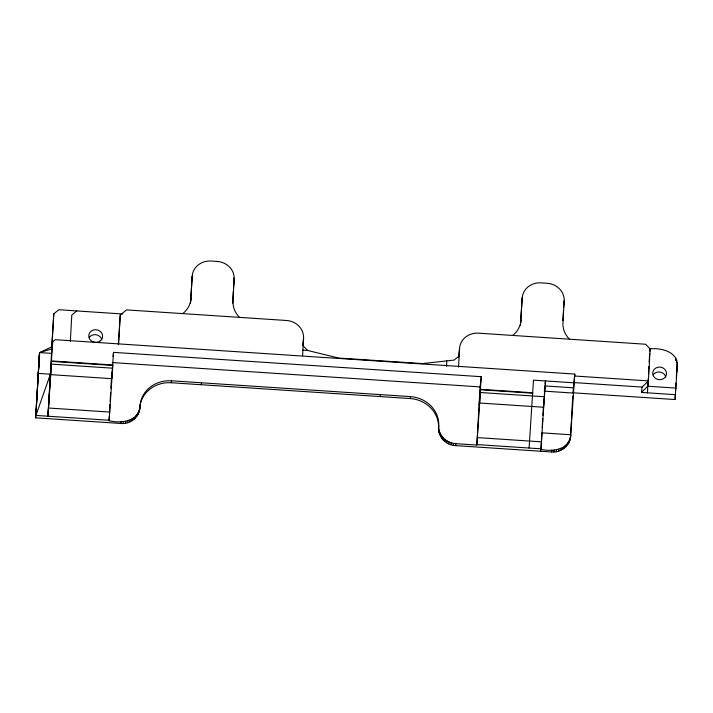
<?xml version="1.0" encoding="UTF-8"?>
<svg xmlns="http://www.w3.org/2000/svg" width="713" height="713" viewBox="0 0 713 713"><rect width="100%" height="100%" fill="white"/><g stroke="black" fill="none" stroke-linecap="round" stroke-linejoin="round"><path stroke-width="1.07" d="M122.752 313.987L58.849 309.745L53.796 313.827L48.038 414.841M35.65 417.836L39.589 352.614L51.844 348.907L52.7 341.732L55.222 339.7L574.767 374.067L570.739 434.752C571.131 444.876 561.398 452.978 551.595 451.971L455.607 445.616C445.777 445.304 436.855 436.026 438.753 426.017A30.071 27.468 6.8 0 0 410.287 396.597L171.512 380.804A30.071 27.468 6.8 0 0 139.989 406.258C140.381 416.383 130.639 424.476 120.845 423.469L35.65 417.836L39.589 352.614L51.969 346.741M39.304 355.047L35.935 415.412L109.134 420.251L112.806 365.448L51.612 361.393L47.94 416.205L50.694 371.767M38.172 375.35L39.509 353.113M50.418 368.951L50.534 366.821M51.657 347.222L53.796 313.827M545.133 383.933L545.481 380.938L543.671 407.248L479.475 403.005L481.293 376.696L113.527 352.365L111.718 378.674L50.525 374.628L52.7 341.732M70.329 341.349L71.799 315.003L76.844 310.93M139.481 410.34L139.712 408.397C136.976 421.998 120.078 423.46 109.071 420.732L109.312 416.401M109.437 414.235L109.98 404.494M110.158 401.25L110.64 392.587M110.88 388.255L111.308 380.68M111.602 375.35L111.781 372.159M118.322 344.539L120.247 314.994L126.549 309.897L286.492 320.485A18.039 16.479 6.8 0 1 303.569 338.131L302.597 355.662M118.652 343.523L120.247 314.994M190.424 303.319A24.055 21.978 6.8 0 0 190.621 301.412L192.216 276.305A18.039 16.479 6.8 0 1 211.137 261.029L217.135 261.43A18.039 16.479 6.8 0 1 234.212 279.086L232.741 303.141M190.621 301.412L192.216 276.305M232.803 300.895L233.347 291.02M233.534 287.731L234.212 279.086M446.507 366.357L446.819 360.894L454.092 360.11L459.127 356.054M458.512 367.097L459.555 348.452A18.039 16.479 6.8 0 1 478.468 333.176L645.613 344.236L650.167 348.942L648.34 381.874M438.789 428.183C439.502 436.73 447.506 443.263 455.839 443.673L476.837 445.064L480.072 386.901L481.293 376.696M520.392 325.146A24.055 21.978 6.8 0 0 520.588 323.239L522.183 298.132A18.039 16.479 6.8 0 1 541.096 282.856L547.103 283.257A18.039 16.479 6.8 0 1 564.179 300.913L562.958 322.855A24.055 21.978 6.8 0 0 569.126 338.844M520.588 323.239L522.183 298.132M541.399 442.728L541.024 449.306C551.817 452.024 567.869 449.965 570.471 436.891L570.24 438.834M541.515 440.527L541.942 432.844L570.739 434.752L570.507 436.695L571.363 421.33M542.254 427.363L542.736 418.584M542.923 415.287L543.413 406.508M543.654 402.114L543.841 398.825M543.752 406.303L544.171 398.799M544.358 395.572L544.83 386.99M562.887 320.529L563.439 310.654M563.618 307.356L564.179 300.913M571.487 419.137L572.771 396.089M649.383 348.898C661.129 347.534 679.329 351.821 677.172 367.257L675.068 399.547L572.958 392.792L574.767 374.067M675.648 394.69L647.449 392.827L648.242 378.558M648.482 374.173L648.919 366.491M649.16 362.097L649.65 353.318M675.068 399.547L675.309 395.162M675.559 390.769L675.986 383.086M676.289 377.605L676.744 369.904M476.837 445.064L480.562 389.77L532.754 393.228M540.793 451.249L543.671 407.248M529.091 448.031L533.484 380.145L574.286 382.845M113.046 356.447L113.527 352.365M111.54 378.737L111.888 375.822M109.071 420.732L109.134 420.251M120.845 423.469L121.076 421.526M123.197 423.486L123.429 421.543M125.533 423.219L125.764 421.276M127.796 422.675L128.028 420.732M129.962 421.864L130.194 419.921M131.985 420.795L132.217 418.852M133.839 419.494L134.071 417.551M135.479 417.978L135.711 416.036M136.887 416.267L137.119 414.324M138.037 414.413L138.269 412.471M138.901 412.417L139.133 410.474M139.989 406.258L139.757 408.201A30.071 27.468 6.8 0 1 171.28 382.747L410.055 398.54A30.071 27.468 6.8 0 1 438.522 427.96L438.557 430.126M171.28 382.747L171.512 380.804M201.28 384.735L201.512 382.792M302.713 345.315L303.569 338.131M380.056 396.562L380.287 394.619M410.055 398.54L410.287 396.597M438.522 427.96L438.753 426.017M438.896 432.265L439.128 430.322M439.547 434.351L439.778 432.408M440.474 436.356L440.705 434.413M441.686 438.237L441.917 436.285M443.147 439.957L443.379 438.014M444.841 441.49L445.072 439.547M446.73 442.818L446.962 440.875M459.555 348.452L458.45 357.676A18.039 16.479 6.8 0 1 458.726 355.537M448.789 443.905L449.021 441.962M450.981 444.752L451.213 442.809M453.263 445.322L453.495 443.379M455.607 445.616L455.839 443.673M479.065 405.002L479.644 400.145M544.393 390.1L544.643 388.006M551.595 451.971L551.826 450.028M553.956 451.98L554.188 450.037M556.283 451.712L556.514 449.769M558.555 451.169L558.787 449.226M560.721 450.358L560.953 448.415M562.744 449.288L562.976 447.345M564.589 447.987L564.821 446.044M566.229 446.472L566.461 444.529M567.637 444.769L567.869 442.826M568.787 442.907L569.019 440.964M569.66 440.919L569.892 438.976M647.449 392.827L641.45 392.382L642.083 387.088L648.456 380.902L574.535 376.009M649.908 351.135L650.167 348.942M641.45 392.382L647.814 386.241L648.456 380.902M675.541 360.511L675.772 358.568M676.405 362.596L676.637 360.653M676.94 364.771L677.172 362.828M676.967 367.56L677.314 364.646M676.592 372.115L677.172 367.257M676.985 367.961L677.35 365.047M446.819 360.894L422.577 363.585L338.586 358.033L307.695 350.484L302.9 350.136M39.589 352.614L51.594 353.354M38.377 373.416L50.4 374.2L35.935 415.412L35.837 414.547M647.814 386.241L676.013 388.104M574.17 382.596L642.083 387.088M544.892 385.92L573.689 387.827M112.315 362.569L480.072 386.901M544.269 391.143L573.065 393.05M51.63 360.938L112.823 364.985M480.589 389.316L532.78 392.765M51.452 364.138L112.645 368.184M480.41 392.515L544.607 396.767M48.564 408.023L109.757 412.069M477.452 437.604L541.648 441.855M476.89 444.573L541.087 448.825M303.141 345.787L307.695 350.484M563.769 301.911A18.039 16.479 6.8 0 1 563.805 304.068M521.809 301.287A18.039 16.479 6.8 0 1 522.656 297.063M520.962 320.084A24.055 21.978 6.8 0 1 513.066 335.137M233.463 277.936A18.039 16.479 6.8 0 1 233.837 282.241M191.842 279.46A18.039 16.479 6.8 0 1 192.697 275.245M190.995 298.257A24.055 21.978 6.8 0 1 183.107 313.31M239.158 317.018A24.055 21.978 6.8 0 1 232.991 301.038M89.277 337.392A6.916 6.319 6.9 0 1 100.203 336.803L101.228 338.185A6.916 6.319 6.9 0 1 101.834 339.753M653.233 374.726A6.916 6.319 6.8 0 1 660.274 372.079A6.916 6.319 6.8 0 1 665.782 377.088M100.31 340.823L98.822 341.732A6.916 6.319 6.9 0 1 89.82 339.281A6.916 6.319 6.9 0 1 91.514 330.912A6.916 6.319 6.9 0 1 100.8 331.901L101.825 333.283A6.916 6.319 6.9 0 1 100.31 340.823M654.489 377.516A6.916 6.319 6.8 0 0 666.183 375.457A6.916 6.319 6.8 0 0 658.17 367.168A6.916 6.319 6.8 0 0 654.489 377.516"/></g></svg>
